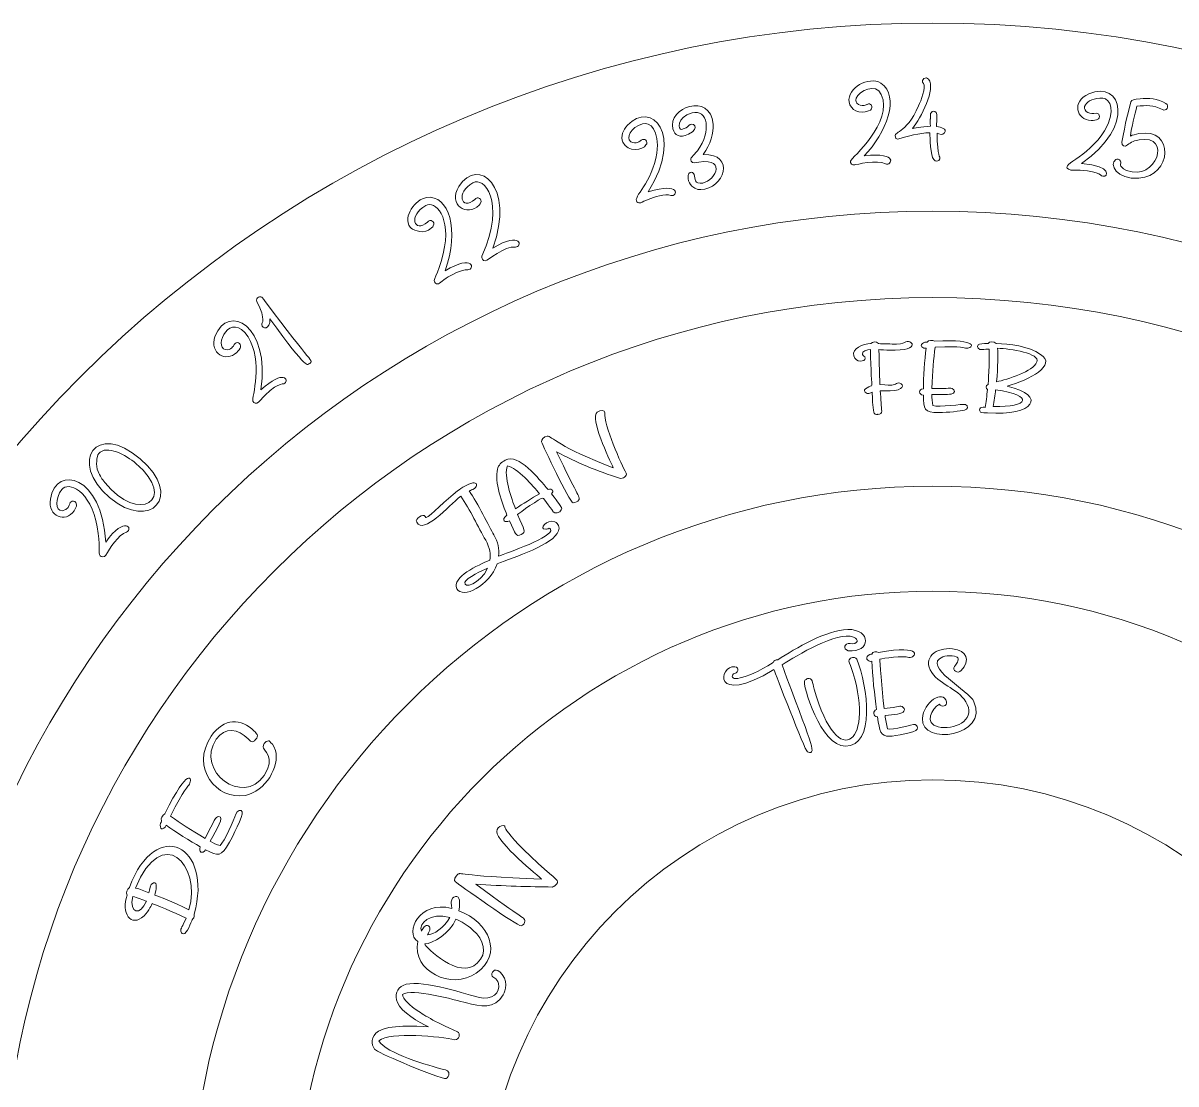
# Model space of a CAD drawing. Header units: inches. Extents: x 0.6 to 23.3, y -0.3 to 8.3.
# Drawn here: x 6.264 to 9.652, y 4.42 to 7.538 of the extents above; entities that cross this region are included whole.
import ezdxf

# ---------------------------------------------------------------- set-up
doc = ezdxf.new("R2010")
doc.units = ezdxf.units.IN
doc.header["$MEASUREMENT"] = 0
doc.layers.add('_U+0421_U+043B_U+043E_U+0439 1', color=7, linetype='Continuous')

msp = doc.modelspace()

# ---------------------------------------------------------------- linework, layer by layer
at = {"layer": '_U+0421_U+043B_U+043E_U+0439 1', "color": 1, "lineweight": 9, "true_color": 0xff0000}
for points in [[(8.9375, 0.4486), (6.9833, 0.4486), (5.3931, 2.0389), (5.3931, 3.9931), (5.3931, 5.9472), (6.9833, 7.5375), (8.9375, 7.5375), (10.8917, 7.5375), (12.4819, 5.9472), (12.4819, 3.9931), (12.4819, 2.0389), (10.8917, 0.4486), (8.9375, 0.4486)], [(8.9375, 6.9847), (7.2875, 6.9847), (5.9458, 5.6431), (5.9458, 3.9931), (5.9458, 2.3431), (7.2875, 1.0014), (8.9375, 1.0014), (10.5875, 1.0014), (11.9292, 2.3431), (11.9292, 3.9931), (11.9292, 5.6431), (10.5875, 6.9847), (8.9375, 6.9847)], [(8.9375, 1.2556), (7.4278, 1.2556), (6.2, 2.4833), (6.2, 3.9931), (6.2, 5.5028), (7.4278, 6.7306), (8.9375, 6.7306), (10.4472, 6.7306), (11.675, 5.5028), (11.675, 3.9931), (11.675, 2.4833), (10.4472, 1.2556), (8.9375, 1.2556)], [(8.9375, 6.1764), (7.7333, 6.1764), (6.7542, 5.1972), (6.7542, 3.9931), (6.7542, 2.7889), (7.7333, 1.8097), (8.9375, 1.8097), (10.1417, 1.8097), (11.1208, 2.7889), (11.1208, 3.9931), (11.1208, 5.1972), (10.1417, 6.1764), (8.9375, 6.1764)], [(8.9375, 2.1181), (7.9042, 2.1181), (7.0625, 2.9597), (7.0625, 3.9931), (7.0625, 5.0264), (7.9042, 5.8681), (8.9375, 5.8681), (9.9708, 5.8681), (10.8125, 5.0264), (10.8125, 3.9931), (10.8125, 2.9597), (9.9708, 2.1181), (8.9375, 2.1181)], [(8.9375, 5.3139), (8.2083, 5.3139), (7.6167, 4.7208), (7.6167, 3.9931), (7.6167, 3.2653), (8.2097, 2.6722), (8.9375, 2.6722), (9.6667, 2.6722), (10.2583, 3.2653), (10.2583, 3.9931), (10.2583, 4.7208), (9.6667, 5.3139), (8.9375, 5.3139)]]:
    msp.add_open_spline(points, degree=3, knots=[0, 0, 0, 0, 1, 1, 1, 2, 2, 2, 3, 3, 3, 4, 4, 4, 4], dxfattribs=at)
at = {"layer": '_U+0421_U+043B_U+043E_U+0439 1', "lineweight": 0}
for points, knots in [([(8.7486, 7.2792), (8.7528, 7.2806), (8.7542, 7.2819), (8.7542, 7.2819), (8.7653, 7.2903), (8.7542, 7.3056), (8.7444, 7.2986), (8.7444, 7.2986), (8.7431, 7.2986), (8.7417, 7.2972), (8.7264, 7.2903), (8.7056, 7.3014), (8.7125, 7.3167), (8.7208, 7.3389), (8.7708, 7.3625), (8.7861, 7.3278), (8.8236, 7.2458), (8.6972, 7.1403), (8.6958, 7.1319), (8.6944, 7.1264), (8.7, 7.1181), (8.7083, 7.1208), (8.7097, 7.1208), (8.775, 7.1375), (8.7986, 7.1236), (8.8153, 7.1167), (8.8403, 7.1597), (8.7361, 7.1472), (8.8, 7.2139), (8.8431, 7.3222), (8.7847, 7.3611), (8.75, 7.3819), (8.6847, 7.3472), (8.6917, 7.3056), (8.6944, 7.2819), (8.7236, 7.2681), (8.7486, 7.2792)], [0, 0, 0, 0, 1, 1, 1, 2, 2, 2, 3, 3, 3, 4, 4, 4, 5, 5, 5, 6, 6, 6, 7, 7, 7, 8, 8, 8, 9, 9, 9, 10, 10, 10, 11, 11, 11, 12, 12, 12, 12]), ([(8.8375, 7.1972), (8.8639, 7.2056), (8.8972, 7.2139), (8.9292, 7.2153), (8.9292, 7.2014), (8.9306, 7.1472), (8.9403, 7.1361), (8.9444, 7.1292), (8.9556, 7.1306), (8.9583, 7.1389), (8.9597, 7.1444), (8.9514, 7.1431), (8.95, 7.2139), (8.9569, 7.2125), (8.9667, 7.2056), (8.9722, 7.2153), (8.9792, 7.2264), (8.9625, 7.2319), (8.9486, 7.2333), (8.9486, 7.2556), (8.9514, 7.2681), (8.9472, 7.275), (8.9431, 7.2792), (8.9361, 7.2792), (8.9333, 7.275), (8.9292, 7.2708), (8.9306, 7.2653), (8.9306, 7.2625), (8.9306, 7.25), (8.9292, 7.2597), (8.9306, 7.2347), (8.9042, 7.2333), (8.8792, 7.2278), (8.8778, 7.2278), (8.9028, 7.2583), (8.9472, 7.3444), (8.925, 7.3722), (8.9181, 7.3819), (8.9014, 7.3722), (8.9097, 7.3597), (8.9181, 7.35), (8.9028, 7.3083), (8.8958, 7.2944), (8.8569, 7.2069), (8.8208, 7.2208), (8.8278, 7.2028), (8.8278, 7.1958), (8.8347, 7.1958), (8.8375, 7.1972)], [0, 0, 0, 0, 1, 1, 1, 2, 2, 2, 3, 3, 3, 4, 4, 4, 5, 5, 5, 6, 6, 6, 7, 7, 7, 8, 8, 8, 9, 9, 9, 10, 10, 10, 11, 11, 11, 12, 12, 12, 13, 13, 13, 14, 14, 14, 15, 15, 15, 16, 16, 16, 16]), ([(9.3431, 7.1056), (9.4278, 7.1069), (9.4264, 7.0889), (9.4375, 7.0875), (9.4514, 7.0847), (9.4681, 7.1167), (9.375, 7.125), (9.5347, 7.2361), (9.4931, 7.3708), (9.3958, 7.3292), (9.3444, 7.3069), (9.3597, 7.2528), (9.4028, 7.2514), (9.4097, 7.2514), (9.4194, 7.2528), (9.4208, 7.2542), (9.4319, 7.2583), (9.4292, 7.2764), (9.4111, 7.2722), (9.3944, 7.2681), (9.3764, 7.2833), (9.3861, 7.2972), (9.3931, 7.3083), (9.4111, 7.3181), (9.4375, 7.3167), (9.4583, 7.3153), (9.4778, 7.2792), (9.4417, 7.2208), (9.3944, 7.1403), (9.2986, 7.1181), (9.3431, 7.1056)], [0, 0, 0, 0, 1, 1, 1, 2, 2, 2, 3, 3, 3, 4, 4, 4, 5, 5, 5, 6, 6, 6, 7, 7, 7, 8, 8, 8, 9, 9, 9, 10, 10, 10, 10]), ([(8.2625, 7.1514), (8.2847, 7.1806), (8.2944, 7.2153), (8.2917, 7.2403), (8.2847, 7.3361), (8.1569, 7.2889), (8.1736, 7.2264), (8.1792, 7.2069), (8.1931, 7.1986), (8.2194, 7.2111), (8.2583, 7.2292), (8.2292, 7.25), (8.2208, 7.2361), (8.2153, 7.2306), (8.2125, 7.2292), (8.1986, 7.225), (8.1903, 7.2222), (8.1819, 7.2611), (8.2306, 7.2736), (8.275, 7.2861), (8.2889, 7.2194), (8.2458, 7.1625), (8.2333, 7.1458), (8.2222, 7.1417), (8.2278, 7.1319), (8.2319, 7.1236), (8.2375, 7.1278), (8.25, 7.1292), (8.3375, 7.1417), (8.2931, 7.0653), (8.2542, 7.0667), (8.2319, 7.0667), (8.2417, 7.0875), (8.2347, 7.0958), (8.2306, 7.1), (8.225, 7.1), (8.2208, 7.0958), (8.2167, 7.0917), (8.2167, 7.0694), (8.2292, 7.0583), (8.2403, 7.0472), (8.2569, 7.0472), (8.2556, 7.0486), (8.3236, 7.0486), (8.3597, 7.1542), (8.2625, 7.1514)], [0, 0, 0, 0, 1, 1, 1, 2, 2, 2, 3, 3, 3, 4, 4, 4, 5, 5, 5, 6, 6, 6, 7, 7, 7, 8, 8, 8, 9, 9, 9, 10, 10, 10, 11, 11, 11, 12, 12, 12, 13, 13, 13, 14, 14, 14, 15, 15, 15, 15]), ([(8.0944, 7.1792), (8.1042, 7.1889), (8.0889, 7.2014), (8.0806, 7.1931), (8.0764, 7.1903), (8.0667, 7.1806), (8.05, 7.1889), (8.0347, 7.2), (8.0486, 7.2306), (8.0847, 7.2417), (8.1056, 7.2486), (8.1361, 7.2222), (8.1264, 7.1556), (8.1139, 7.0681), (8.0542, 7.0264), (8.0681, 7.0125), (8.075, 7.0042), (8.0806, 7.0111), (8.1014, 7.0194), (8.1194, 7.0264), (8.15, 7.0375), (8.1681, 7.0306), (8.1861, 7.0264), (8.2, 7.0722), (8.1014, 7.0417), (8.2069, 7.2125), (8.1097, 7.3111), (8.0403, 7.2375), (8.0278, 7.2236), (8.0194, 7.2042), (8.0264, 7.1875), (8.0403, 7.1569), (8.0875, 7.1639), (8.0944, 7.1792)], [0, 0, 0, 0, 1, 1, 1, 2, 2, 2, 3, 3, 3, 4, 4, 4, 5, 5, 5, 6, 6, 6, 7, 7, 7, 8, 8, 8, 9, 9, 9, 10, 10, 10, 11, 11, 11, 11]), ([(9.5431, 7.2125), (9.5333, 7.2111), (9.525, 7.2083), (9.5181, 7.2056), (9.5222, 7.2306), (9.5306, 7.2681), (9.5375, 7.2931), (9.5639, 7.2958), (9.5861, 7.2972), (9.6125, 7.2833), (9.6236, 7.2764), (9.6347, 7.2931), (9.6222, 7.3014), (9.5986, 7.3153), (9.5708, 7.3181), (9.5472, 7.3153), (9.5278, 7.3125), (9.5222, 7.3125), (9.5194, 7.3056), (9.5139, 7.2861), (9.5028, 7.2417), (9.4931, 7.1875), (9.4917, 7.1778), (9.5028, 7.1722), (9.5097, 7.1792), (9.5181, 7.1875), (9.5333, 7.1931), (9.5444, 7.1944), (9.6417, 7.2111), (9.5958, 7.0708), (9.5069, 7.1042), (9.4778, 7.1194), (9.4944, 7.1222), (9.4889, 7.1319), (9.4861, 7.1375), (9.4792, 7.1389), (9.475, 7.1361), (9.4556, 7.1236), (9.4764, 7.0764), (9.5431, 7.0819), (9.6403, 7.0861), (9.65, 7.2319), (9.5431, 7.2125)], [0, 0, 0, 0, 1, 1, 1, 2, 2, 2, 3, 3, 3, 4, 4, 4, 5, 5, 5, 6, 6, 6, 7, 7, 7, 8, 8, 8, 9, 9, 9, 10, 10, 10, 11, 11, 11, 12, 12, 12, 13, 13, 13, 14, 14, 14, 14]), ([(7.6042, 7.0028), (7.6069, 7.0069), (7.6083, 7.0069), (7.6083, 7.0083), (7.6153, 7.0208), (7.5986, 7.0292), (7.5917, 7.0194), (7.5514, 6.9847), (7.5347, 7.0403), (7.5861, 7.0681), (7.6167, 7.0875), (7.6847, 7.0167), (7.6125, 6.8528), (7.6097, 6.8458), (7.6153, 6.8389), (7.6222, 6.8389), (7.6292, 6.8389), (7.6792, 6.8833), (7.7111, 6.8792), (7.7306, 6.8792), (7.7319, 6.9278), (7.6444, 6.8764), (7.7111, 7.0583), (7.6014, 7.1472), (7.5444, 7.0569), (7.5111, 7.0028), (7.5694, 6.9667), (7.6042, 7.0028)], [0, 0, 0, 0, 1, 1, 1, 2, 2, 2, 3, 3, 3, 4, 4, 4, 5, 5, 5, 6, 6, 6, 7, 7, 7, 8, 8, 8, 9, 9, 9, 9]), ([(7.4556, 6.9292), (7.4597, 6.9319), (7.4694, 6.9389), (7.4694, 6.9417), (7.4764, 6.9542), (7.4597, 6.9625), (7.4528, 6.9528), (7.4125, 6.9181), (7.3958, 6.9722), (7.4472, 7.0014), (7.4736, 7.0167), (7.525, 6.9694), (7.4986, 6.8597), (7.4833, 6.7931), (7.4639, 6.7819), (7.4764, 6.7736), (7.4847, 6.7667), (7.4889, 6.775), (7.5069, 6.7875), (7.5236, 6.7972), (7.5514, 6.8139), (7.5708, 6.8125), (7.5917, 6.8125), (7.5903, 6.8611), (7.5042, 6.8097), (7.5486, 6.9292), (7.5139, 7.0347), (7.45, 7.025), (7.4167, 7.0194), (7.3792, 6.9694), (7.4014, 6.9375), (7.4056, 6.9319), (7.4347, 6.9167), (7.4556, 6.9292)], [0, 0, 0, 0, 1, 1, 1, 2, 2, 2, 3, 3, 3, 4, 4, 4, 5, 5, 5, 6, 6, 6, 7, 7, 7, 8, 8, 8, 9, 9, 9, 10, 10, 10, 11, 11, 11, 11]), ([(6.8917, 6.5694), (6.8958, 6.5736), (6.9028, 6.5819), (6.9028, 6.5847), (6.9069, 6.5986), (6.8889, 6.6028), (6.8847, 6.5931), (6.8819, 6.5889), (6.8764, 6.575), (6.8583, 6.5778), (6.8222, 6.5847), (6.8736, 6.6958), (6.925, 6.6153), (6.9708, 6.5444), (6.9361, 6.4347), (6.9389, 6.4264), (6.9417, 6.4208), (6.95, 6.4181), (6.9556, 6.4236), (7.0125, 6.4861), (7.025, 6.4736), (7.0333, 6.4792), (7.0444, 6.4875), (7.0333, 6.5222), (6.9625, 6.4597), (6.9917, 6.6486), (6.8667, 6.7167), (6.8278, 6.6167), (6.8111, 6.5653), (6.8611, 6.5403), (6.8917, 6.5694)], [0, 0, 0, 0, 1, 1, 1, 2, 2, 2, 3, 3, 3, 4, 4, 4, 5, 5, 5, 6, 6, 6, 7, 7, 7, 8, 8, 8, 9, 9, 9, 10, 10, 10, 10]), ([(6.9653, 6.6514), (6.9653, 6.6375), (6.9917, 6.6347), (6.9889, 6.6681), (7.1056, 6.5097), (7.0972, 6.5347), (7.1069, 6.5375), (7.1167, 6.5486), (7.1181, 6.5278), (6.9736, 6.7222), (6.9708, 6.7264), (6.9681, 6.7292), (6.9681, 6.7292), (6.9625, 6.7389), (6.9458, 6.7306), (6.9514, 6.7194), (6.9792, 6.6625), (6.9653, 6.6583), (6.9653, 6.6514)], [0, 0, 0, 0, 1, 1, 1, 2, 2, 2, 3, 3, 3, 4, 4, 4, 5, 5, 5, 6, 6, 6, 6]), ([(8.7389, 6.4528), (8.7458, 6.4458), (8.7542, 6.45), (8.7597, 6.4528), (8.7597, 6.4389), (8.7611, 6.4083), (8.7639, 6.3944), (8.7653, 6.3889), (8.7708, 6.3861), (8.7764, 6.3875), (8.7764, 6.3875), (8.7764, 6.3889), (8.7764, 6.3889), (8.7764, 6.3889), (8.7764, 6.3875), (8.7764, 6.3875), (8.7819, 6.3875), (8.7889, 6.3917), (8.7875, 6.3972), (8.7861, 6.4083), (8.7847, 6.4319), (8.7833, 6.4569), (8.7889, 6.4569), (8.7903, 6.4569), (8.7958, 6.4569), (8.8444, 6.4528), (8.8556, 6.4708), (8.8444, 6.4778), (8.8333, 6.4847), (8.8278, 6.4736), (8.8167, 6.4736), (8.8097, 6.4736), (8.8069, 6.4736), (8.7819, 6.475), (8.7806, 6.5014), (8.7792, 6.575), (8.7792, 6.5778), (8.7806, 6.5778), (8.8028, 6.5764), (8.8097, 6.5764), (8.9111, 6.5736), (8.8736, 6.6125), (8.8542, 6.5986), (8.8528, 6.5986), (8.8514, 6.5944), (8.8306, 6.5944), (8.8153, 6.5944), (8.7917, 6.5944), (8.7778, 6.5958), (8.7722, 6.6028), (8.7597, 6.6014), (8.7556, 6.5958), (8.7319, 6.5944), (8.6986, 6.5819), (8.7056, 6.5597), (8.7111, 6.5389), (8.7389, 6.5417), (8.7389, 6.5528), (8.7389, 6.5597), (8.7319, 6.5583), (8.7306, 6.5639), (8.7292, 6.5736), (8.7444, 6.5778), (8.7542, 6.5778), (8.7556, 6.5181), (8.7583, 6.4736), (8.7583, 6.4736), (8.7583, 6.4694), (8.7278, 6.4639), (8.7389, 6.4528)], [0, 0, 0, 0, 1, 1, 1, 2, 2, 2, 3, 3, 3, 4, 4, 4, 5, 5, 5, 6, 6, 6, 7, 7, 7, 8, 8, 8, 9, 9, 9, 10, 10, 10, 11, 11, 11, 12, 12, 12, 13, 13, 13, 14, 14, 14, 15, 15, 15, 16, 16, 16, 17, 17, 17, 18, 18, 18, 19, 19, 19, 20, 20, 20, 21, 21, 21, 22, 22, 22, 23, 23, 23, 23]), ([(8.9208, 6.6), (8.9167, 6.6), (8.9111, 6.6), (8.9069, 6.5958), (8.8986, 6.5889), (8.9083, 6.5806), (8.9181, 6.5819), (8.9139, 6.5486), (8.9097, 6.4958), (8.9097, 6.4625), (8.8944, 6.4611), (8.8944, 6.4458), (8.9097, 6.4444), (8.9111, 6.4028), (8.9111, 6.3931), (8.9556, 6.3931), (8.9819, 6.3931), (9.0194, 6.3972), (9.0306, 6.4), (9.0403, 6.4014), (9.0431, 6.4125), (9.0333, 6.4167), (9.0264, 6.4194), (8.9556, 6.4069), (8.9375, 6.4139), (8.9361, 6.4236), (8.9347, 6.4361), (8.9347, 6.4458), (8.9528, 6.4458), (8.9806, 6.4458), (8.9917, 6.4472), (9.0028, 6.4486), (9.0042, 6.4597), (8.9944, 6.4639), (8.9889, 6.4667), (8.9875, 6.4639), (8.9764, 6.4639), (8.9625, 6.4639), (8.9486, 6.4639), (8.9347, 6.4639), (8.9361, 6.5153), (8.9403, 6.5514), (8.9444, 6.5847), (9.0306, 6.5889), (9.025, 6.5819), (9.0375, 6.5819), (9.0542, 6.5819), (9.0792, 6.6097), (8.9431, 6.6028), (8.9361, 6.6056), (8.925, 6.6069), (8.9208, 6.6)], [0, 0, 0, 0, 1, 1, 1, 2, 2, 2, 3, 3, 3, 4, 4, 4, 5, 5, 5, 6, 6, 6, 7, 7, 7, 8, 8, 8, 9, 9, 9, 10, 10, 10, 11, 11, 11, 12, 12, 12, 13, 13, 13, 14, 14, 14, 15, 15, 15, 16, 16, 16, 17, 17, 17, 17]), ([(9.1556, 6.4708), (9.2764, 6.4417), (9.2333, 6.3833), (9.0986, 6.3917), (9.0986, 6.3917), (9.0986, 6.3917), (9.0986, 6.3917), (9.0931, 6.3917), (9.0819, 6.3917), (9.0778, 6.3944), (9.0736, 6.3986), (9.0736, 6.4042), (9.0778, 6.4069), (9.0819, 6.4097), (9.0903, 6.4083), (9.0917, 6.4083), (9.0944, 6.4208), (9.0958, 6.4431), (9.0986, 6.4611), (9.0931, 6.4639), (9.0917, 6.4722), (9.1, 6.475), (9.1, 6.4764), (9.1056, 6.5417), (9.1028, 6.5792), (9.0861, 6.5792), (9.0847, 6.5778), (9.0833, 6.5778), (9.0722, 6.5764), (9.0653, 6.5861), (9.0708, 6.5917), (9.075, 6.5958), (9.0847, 6.5958), (9.1, 6.5958), (9.1028, 6.6028), (9.1181, 6.6028), (9.1236, 6.5958), (9.1625, 6.5958), (9.2194, 6.5875), (9.2542, 6.5639), (9.3042, 6.5319), (9.2208, 6.4889), (9.1556, 6.4708)], [0, 0, 0, 0, 1, 1, 1, 2, 2, 2, 3, 3, 3, 4, 4, 4, 5, 5, 5, 6, 6, 6, 7, 7, 7, 8, 8, 8, 9, 9, 9, 10, 10, 10, 11, 11, 11, 12, 12, 12, 13, 13, 13, 14, 14, 14, 14]), ([(9.1278, 6.5819), (9.1292, 6.5639), (9.1292, 6.5292), (9.125, 6.4833), (9.1556, 6.4903), (9.2333, 6.5139), (9.2431, 6.5417), (9.2542, 6.5667), (9.1653, 6.5806), (9.1278, 6.5819)], [0, 0, 0, 0, 1, 1, 1, 2, 2, 2, 3, 3, 3, 3]), ([(9.1222, 6.4597), (9.1208, 6.4458), (9.1181, 6.425), (9.1153, 6.4111), (9.2208, 6.4083), (9.2375, 6.4431), (9.1222, 6.4597)], [0, 0, 0, 0, 1, 1, 1, 2, 2, 2, 2]), ([(7.8806, 6.1278), (7.8861, 6.1278), (7.8944, 6.1319), (7.8972, 6.1361), (7.9028, 6.1458), (7.8903, 6.1528), (7.8319, 6.2778), (7.8903, 6.2458), (7.9528, 6.2208), (8.0167, 6.2), (8.0264, 6.1972), (8.0403, 6.2069), (8.0361, 6.2153), (8.0236, 6.2361), (7.9694, 6.3611), (7.9736, 6.3917), (7.975, 6.4), (7.9611, 6.4014), (7.9514, 6.3944), (7.9292, 6.3764), (7.9861, 6.2569), (7.9986, 6.2306), (7.8389, 6.2903), (7.8167, 6.325), (7.8042, 6.3236), (7.7944, 6.3222), (7.7861, 6.3125), (7.7875, 6.3069), (7.7917, 6.2958), (7.8694, 6.1292), (7.8806, 6.1278)], [0, 0, 0, 0, 1, 1, 1, 2, 2, 2, 3, 3, 3, 4, 4, 4, 5, 5, 5, 6, 6, 6, 7, 7, 7, 8, 8, 8, 9, 9, 9, 10, 10, 10, 10]), ([(6.6083, 6.2569), (6.7361, 6.1486), (6.6389, 6.0417), (6.5181, 6.1431), (6.3958, 6.2486), (6.4792, 6.3681), (6.6083, 6.2569)], [0, 0, 0, 0, 1, 1, 1, 2, 2, 2, 2]), ([(6.5042, 6.1875), (6.6028, 6.0639), (6.7208, 6.1361), (6.5958, 6.2431), (6.5667, 6.2681), (6.5097, 6.3), (6.4861, 6.2722), (6.4806, 6.2653), (6.4764, 6.2375), (6.4847, 6.2194), (6.4903, 6.2069), (6.4958, 6.1972), (6.5042, 6.1875)], [0, 0, 0, 0, 1, 1, 1, 2, 2, 2, 3, 3, 3, 4, 4, 4, 4]), ([(7.8069, 6.1667), (7.8194, 6.1708), (7.825, 6.1611), (7.8167, 6.1542), (7.8403, 6.125), (7.8403, 6.1208), (7.8458, 6.1153), (7.8472, 6.1139), (7.8472, 6.1097), (7.8458, 6.1069), (7.8417, 6.0986), (7.8264, 6.0944), (7.8222, 6.1014), (7.8222, 6.1014), (7.7931, 6.1417), (7.7917, 6.1417), (7.7861, 6.1431), (7.7208, 6.0972), (7.7167, 6.0931), (7.7375, 6.0458), (7.7431, 6.0431), (7.7278, 6.0347), (7.7125, 6.0264), (7.7111, 6.0361), (7.6931, 6.075), (7.6806, 6.0681), (7.6667, 6.0764), (7.6861, 6.0917), (7.6722, 6.1222), (7.6486, 6.1917), (7.6583, 6.2264), (7.6611, 6.2389), (7.6694, 6.2472), (7.6806, 6.2528), (7.7208, 6.275), (7.7792, 6.1986), (7.8069, 6.1667)], [0, 0, 0, 0, 1, 1, 1, 2, 2, 2, 3, 3, 3, 4, 4, 4, 5, 5, 5, 6, 6, 6, 7, 7, 7, 8, 8, 8, 9, 9, 9, 10, 10, 10, 11, 11, 11, 12, 12, 12, 12]), ([(6.4139, 6.1042), (6.4167, 6.1083), (6.4222, 6.1194), (6.4208, 6.1208), (6.4222, 6.1347), (6.4028, 6.1361), (6.4014, 6.125), (6.4, 6.1208), (6.3972, 6.1069), (6.3792, 6.1042), (6.3569, 6.1042), (6.3583, 6.1417), (6.3778, 6.1667), (6.3958, 6.1917), (6.4625, 6.1653), (6.4819, 6.0569), (6.4917, 6.0014), (6.4847, 5.9806), (6.4903, 5.9722), (6.4931, 5.9681), (6.5028, 5.9667), (6.5069, 5.9736), (6.5194, 5.9931), (6.5431, 6.0347), (6.5681, 6.0417), (6.5875, 6.05), (6.5653, 6.0931), (6.5069, 6.0125), (6.4972, 6.2083), (6.3611, 6.2417), (6.3444, 6.1389), (6.3361, 6.0861), (6.3889, 6.0681), (6.4139, 6.1042)], [0, 0, 0, 0, 1, 1, 1, 2, 2, 2, 3, 3, 3, 4, 4, 4, 5, 5, 5, 6, 6, 6, 7, 7, 7, 8, 8, 8, 9, 9, 9, 10, 10, 10, 11, 11, 11, 11]), ([(7.6875, 6.2361), (7.675, 6.2083), (7.7, 6.1389), (7.7111, 6.1097), (7.7333, 6.125), (7.7583, 6.1417), (7.7819, 6.1542), (7.7639, 6.1764), (7.7153, 6.2319), (7.6875, 6.2361)], [0, 0, 0, 0, 1, 1, 1, 2, 2, 2, 3, 3, 3, 3]), ([(7.8375, 6.0458), (7.825, 6.0042), (7.7056, 5.9681), (7.6569, 5.9486), (7.6347, 5.8833), (7.5556, 5.8444), (7.5389, 5.875), (7.5222, 5.9097), (7.6014, 5.9444), (7.6361, 5.9597), (7.6389, 5.975), (7.6361, 5.9958), (7.6236, 6.0181), (7.6014, 6.0556), (7.5778, 6.1083), (7.55, 6.1472), (7.5139, 6.1181), (7.4403, 6.0333), (7.4208, 6.0708), (7.4139, 6.0792), (7.4403, 6.0986), (7.4458, 6.0875), (7.4472, 6.0847), (7.4486, 6.0847), (7.4486, 6.0847), (7.4597, 6.0875), (7.5083, 6.1389), (7.5403, 6.1625), (7.5528, 6.1722), (7.5708, 6.1833), (7.5861, 6.1861), (7.5972, 6.1889), (7.6014, 6.1778), (7.5903, 6.1694), (7.5833, 6.1653), (7.5806, 6.1653), (7.575, 6.1625), (7.6, 6.1278), (7.6333, 6.0583), (7.6472, 6.0333), (7.6597, 6.0125), (7.6639, 5.9917), (7.6611, 5.9708), (7.6847, 5.9806), (7.8264, 6.0278), (7.8139, 6.05), (7.8125, 6.0514), (7.8111, 6.0528), (7.8097, 6.0528), (7.8069, 6.0514), (7.8028, 6.05), (7.8, 6.05), (7.7778, 6.05), (7.8028, 6.0806), (7.8264, 6.0722), (7.8375, 6.0667), (7.8417, 6.0556), (7.8375, 6.0458)], [0, 0, 0, 0, 1, 1, 1, 2, 2, 2, 3, 3, 3, 4, 4, 4, 5, 5, 5, 6, 6, 6, 7, 7, 7, 8, 8, 8, 9, 9, 9, 10, 10, 10, 11, 11, 11, 12, 12, 12, 13, 13, 13, 14, 14, 14, 15, 15, 15, 16, 16, 16, 17, 17, 17, 18, 18, 18, 19, 19, 19, 19]), ([(7.6292, 5.9361), (7.6167, 5.9306), (7.5653, 5.9069), (7.5625, 5.8944), (7.5569, 5.875), (7.6069, 5.8875), (7.6292, 5.9361)], [0, 0, 0, 0, 1, 1, 1, 2, 2, 2, 2]), ([(8.4708, 5.6375), (8.4736, 5.6306), (8.5611, 5.4), (8.5694, 5.3958), (8.6014, 5.3833), (8.575, 5.4319), (8.4944, 5.6514), (8.5375, 5.6792), (8.6569, 5.7514), (8.7042, 5.7333), (8.7222, 5.7264), (8.7181, 5.7111), (8.6944, 5.7139), (8.6778, 5.7167), (8.6722, 5.6972), (8.6889, 5.6931), (8.7556, 5.6861), (8.7583, 5.7569), (8.6875, 5.7556), (8.625, 5.7542), (8.5347, 5.7), (8.4819, 5.6667), (8.4764, 5.6667), (8.4694, 5.6639), (8.4681, 5.6583), (8.3819, 5.6042), (8.3347, 5.6028), (8.3514, 5.625), (8.3653, 5.625), (8.3708, 5.6444), (8.3556, 5.6458), (8.3097, 5.6514), (8.2861, 5.5278), (8.4708, 5.6375)], [0, 0, 0, 0, 1, 1, 1, 2, 2, 2, 3, 3, 3, 4, 4, 4, 5, 5, 5, 6, 6, 6, 7, 7, 7, 8, 8, 8, 9, 9, 9, 10, 10, 10, 11, 11, 11, 11]), ([(8.775, 5.4986), (8.7819, 5.4556), (8.7833, 5.4417), (8.8111, 5.4417), (8.825, 5.4417), (8.8875, 5.4528), (8.8917, 5.4625), (8.8944, 5.4681), (8.8917, 5.4736), (8.8861, 5.4764), (8.8792, 5.4792), (8.8181, 5.4569), (8.8042, 5.4639), (8.8014, 5.4764), (8.7986, 5.4903), (8.7972, 5.5028), (8.8236, 5.5056), (8.8486, 5.5069), (8.8528, 5.5153), (8.8556, 5.5208), (8.8528, 5.5264), (8.8472, 5.5292), (8.8417, 5.5319), (8.8403, 5.5292), (8.8306, 5.5278), (8.8181, 5.5264), (8.8056, 5.525), (8.7944, 5.5236), (8.7875, 5.5792), (8.7819, 5.6667), (8.7819, 5.6681), (8.7903, 5.6708), (8.8514, 5.6792), (8.8667, 5.6736), (8.8875, 5.6694), (8.9153, 5.7139), (8.7778, 5.6875), (8.7722, 5.6917), (8.7611, 5.6903), (8.7583, 5.6833), (8.7569, 5.6833), (8.7542, 5.6819), (8.7528, 5.6819), (8.7347, 5.6764), (8.7458, 5.6583), (8.7583, 5.6625), (8.7597, 5.6236), (8.7667, 5.5583), (8.7722, 5.5208), (8.7611, 5.5167), (8.7611, 5.5), (8.775, 5.4986)], [0, 0, 0, 0, 1, 1, 1, 2, 2, 2, 3, 3, 3, 4, 4, 4, 5, 5, 5, 6, 6, 6, 7, 7, 7, 8, 8, 8, 9, 9, 9, 10, 10, 10, 11, 11, 11, 12, 12, 12, 13, 13, 13, 14, 14, 14, 15, 15, 15, 16, 16, 16, 17, 17, 17, 17]), ([(8.9667, 5.675), (8.975, 5.6778), (8.9833, 5.6792), (8.9944, 5.6778), (9.0139, 5.675), (9.0153, 5.6708), (9.0097, 5.6597), (9.0083, 5.6556), (9.0056, 5.6528), (9.0014, 5.6472), (8.9917, 5.6361), (9.0125, 5.6236), (9.0208, 5.6347), (9.0486, 5.6653), (9.0389, 5.6931), (8.9958, 5.6986), (8.9472, 5.7042), (8.9056, 5.6722), (8.9347, 5.6292), (8.9611, 5.5903), (9.0181, 5.5806), (9.0389, 5.5347), (9.0611, 5.4889), (9, 5.4583), (8.9528, 5.4694), (8.9125, 5.4792), (8.9333, 5.5236), (8.9569, 5.5361), (8.9625, 5.525), (8.9806, 5.5306), (8.9778, 5.5431), (8.9681, 5.5806), (8.9097, 5.5417), (8.9069, 5.4944), (8.9028, 5.4111), (9.1042, 5.4431), (9.0583, 5.5431), (9.0472, 5.575), (8.9014, 5.6486), (8.9667, 5.675)], [0, 0, 0, 0, 1, 1, 1, 2, 2, 2, 3, 3, 3, 4, 4, 4, 5, 5, 5, 6, 6, 6, 7, 7, 7, 8, 8, 8, 9, 9, 9, 10, 10, 10, 11, 11, 11, 12, 12, 12, 13, 13, 13, 13]), ([(8.5889, 5.5806), (8.5833, 5.6), (8.5847, 5.6139), (8.5694, 5.6111), (8.5667, 5.6097), (8.5639, 5.6083), (8.5611, 5.6069), (8.5528, 5.5944), (8.6083, 5.4125), (8.6806, 5.4125), (8.7694, 5.4125), (8.7472, 5.5875), (8.7139, 5.6681), (8.7125, 5.6722), (8.7028, 5.6764), (8.6958, 5.6708), (8.6875, 5.6653), (8.6917, 5.6597), (8.6958, 5.65), (8.7736, 5.4264), (8.6597, 5.3264), (8.5889, 5.5806)], [0, 0, 0, 0, 1, 1, 1, 2, 2, 2, 3, 3, 3, 4, 4, 4, 5, 5, 5, 6, 6, 6, 7, 7, 7, 7]), ([(6.9167, 5.2681), (6.9764, 5.2792), (7.0194, 5.3542), (7.0056, 5.4), (7, 5.4194), (6.9931, 5.4208), (6.9889, 5.4264), (6.9861, 5.4319), (6.9708, 5.425), (6.9694, 5.4111), (6.9681, 5.4014), (7.0083, 5.3806), (6.9722, 5.3264), (6.9125, 5.2361), (6.7681, 5.3375), (6.8319, 5.4333), (6.8569, 5.4708), (6.8972, 5.4625), (6.925, 5.4347), (6.9319, 5.4278), (6.9375, 5.4194), (6.9472, 5.4319), (6.9583, 5.4444), (6.95, 5.45), (6.9431, 5.4569), (6.9056, 5.4944), (6.8542, 5.4972), (6.8167, 5.4417), (6.7542, 5.3486), (6.8333, 5.2528), (6.9167, 5.2681)], [0, 0, 0, 0, 1, 1, 1, 2, 2, 2, 3, 3, 3, 4, 4, 4, 5, 5, 5, 6, 6, 6, 7, 7, 7, 8, 8, 8, 9, 9, 9, 10, 10, 10, 10]), ([(6.6681, 5.1861), (6.6653, 5.1792), (6.6681, 5.1708), (6.6708, 5.1694), (6.675, 5.1681), (6.6806, 5.1722), (6.6847, 5.1806), (6.7111, 5.1611), (6.7556, 5.1333), (6.7847, 5.1167), (6.7778, 5.1014), (6.7917, 5.0944), (6.8, 5.1083), (6.8375, 5.0889), (6.8458, 5.0861), (6.8708, 5.1306), (6.8778, 5.1431), (6.9111, 5.2097), (6.9083, 5.2194), (6.9056, 5.2278), (6.8931, 5.2236), (6.8889, 5.2125), (6.8833, 5.1972), (6.8556, 5.1319), (6.8431, 5.1208), (6.8333, 5.1236), (6.8222, 5.1278), (6.8139, 5.1333), (6.8333, 5.1708), (6.8569, 5.2056), (6.8389, 5.2056), (6.8278, 5.2056), (6.8278, 5.1958), (6.7986, 5.1417), (6.7556, 5.1667), (6.7278, 5.1861), (6.6972, 5.2069), (6.7375, 5.2889), (6.7486, 5.2931), (6.7528, 5.3014), (6.7625, 5.3167), (6.7514, 5.3583), (6.6806, 5.2139), (6.6736, 5.2097), (6.6681, 5.2), (6.6708, 5.1931), (6.6708, 5.1889), (6.6694, 5.1875), (6.6681, 5.1861)], [0, 0, 0, 0, 1, 1, 1, 2, 2, 2, 3, 3, 3, 4, 4, 4, 5, 5, 5, 6, 6, 6, 7, 7, 7, 8, 8, 8, 9, 9, 9, 10, 10, 10, 11, 11, 11, 12, 12, 12, 13, 13, 13, 14, 14, 14, 15, 15, 15, 16, 16, 16, 16]), ([(6.7431, 4.9069), (6.7083, 4.925), (6.6486, 4.9486), (6.6431, 4.95), (6.6417, 4.9486), (6.6347, 4.9292), (6.6194, 4.9139), (6.5806, 4.8778), (6.5514, 4.9236), (6.5694, 4.975), (6.5653, 4.9806), (6.5694, 4.9931), (6.5764, 4.9972), (6.6542, 5.2083), (6.8236, 5.1194), (6.7667, 4.9194), (6.7694, 4.9111), (6.7625, 4.9042), (6.7611, 4.9028), (6.7583, 4.8958), (6.7458, 4.8611), (6.7347, 4.8611), (6.7306, 4.8611), (6.7278, 4.8653), (6.7278, 4.8694), (6.7264, 4.8778), (6.7319, 4.8806), (6.7431, 4.9069)], [0, 0, 0, 0, 1, 1, 1, 2, 2, 2, 3, 3, 3, 4, 4, 4, 5, 5, 5, 6, 6, 6, 7, 7, 7, 8, 8, 8, 9, 9, 9, 9]), ([(6.7514, 4.9319), (6.7889, 5.0653), (6.6722, 5.1861), (6.5944, 4.9958), (6.6069, 4.9931), (6.6208, 4.9875), (6.6333, 4.9819), (6.6361, 4.9917), (6.6361, 5.0069), (6.6472, 5.0111), (6.6611, 5.0153), (6.6542, 4.9889), (6.6514, 4.975), (6.6639, 4.9708), (6.7014, 4.9569), (6.7514, 4.9319)], [0, 0, 0, 0, 1, 1, 1, 2, 2, 2, 3, 3, 3, 4, 4, 4, 5, 5, 5, 5]), ([(7.8319, 5.0069), (7.8403, 5.0194), (7.8333, 5.0167), (7.7778, 5.0681), (7.6444, 5.1903), (7.6917, 5.1778), (7.675, 5.1792), (7.6681, 5.1806), (7.6611, 5.175), (7.6569, 5.1681), (7.6431, 5.1417), (7.7611, 5.0458), (7.7875, 5.0222), (7.5278, 5.0319), (7.5542, 5.0431), (7.5417, 5.0361), (7.5333, 5.0306), (7.5292, 5.0181), (7.5347, 5.0139), (7.5389, 5.0097), (7.7194, 4.8819), (7.7278, 4.8847), (7.7333, 4.8861), (7.7389, 4.8931), (7.7389, 4.8986), (7.7389, 4.9083), (7.7389, 4.9014), (7.5944, 5.0069), (7.6736, 5.0014), (7.7556, 5), (7.8194, 4.9986), (7.8208, 5), (7.8264, 5), (7.8319, 5.0069)], [0, 0, 0, 0, 1, 1, 1, 2, 2, 2, 3, 3, 3, 4, 4, 4, 5, 5, 5, 6, 6, 6, 7, 7, 7, 8, 8, 8, 9, 9, 9, 10, 10, 10, 11, 11, 11, 11]), ([(6.6264, 4.9569), (6.6181, 4.9597), (6.5986, 4.9681), (6.5861, 4.9708), (6.575, 4.9208), (6.6083, 4.9139), (6.6264, 4.9569)], [0, 0, 0, 0, 1, 1, 1, 2, 2, 2, 2]), ([(7.4236, 4.8389), (7.3847, 4.8653), (7.4278, 4.9597), (7.5236, 4.9361), (7.5236, 4.9514), (7.5194, 4.9514), (7.5236, 4.9611), (7.5264, 4.9681), (7.5333, 4.9722), (7.5389, 4.9708), (7.55, 4.9694), (7.5472, 4.9403), (7.5444, 4.9292), (7.6347, 4.8958), (7.675, 4.8), (7.5958, 4.7458), (7.5236, 4.6944), (7.4056, 4.7514), (7.4236, 4.8389)], [0, 0, 0, 0, 1, 1, 1, 2, 2, 2, 3, 3, 3, 4, 4, 4, 5, 5, 5, 6, 6, 6, 6]), ([(7.4347, 4.8694), (7.4389, 4.8778), (7.4458, 4.8889), (7.4556, 4.8847), (7.4653, 4.8792), (7.4556, 4.8639), (7.4528, 4.8583), (7.4694, 4.8583), (7.5028, 4.8792), (7.5181, 4.9097), (7.4597, 4.925), (7.425, 4.8917), (7.4347, 4.8694)], [0, 0, 0, 0, 1, 1, 1, 2, 2, 2, 3, 3, 3, 4, 4, 4, 4]), ([(7.4444, 4.8319), (7.4444, 4.8236), (7.5472, 4.7236), (7.5986, 4.775), (7.6306, 4.8056), (7.6181, 4.8431), (7.5861, 4.8722), (7.5667, 4.8903), (7.5528, 4.8958), (7.5361, 4.9042), (7.5167, 4.8625), (7.4694, 4.8319), (7.4444, 4.8319)], [0, 0, 0, 0, 1, 1, 1, 2, 2, 2, 3, 3, 3, 4, 4, 4, 4]), ([(7.5028, 4.4361), (7.5083, 4.4347), (7.5139, 4.4403), (7.5153, 4.4458), (7.5181, 4.4597), (7.5069, 4.4611), (7.5, 4.4625), (7.4597, 4.4736), (7.3292, 4.5097), (7.3097, 4.5472), (7.3431, 4.5736), (7.4917, 4.5597), (7.5333, 4.55), (7.5444, 4.5486), (7.5514, 4.5681), (7.5403, 4.5736), (7.4694, 4.6042), (7.4403, 4.6236), (7.4181, 4.6389), (7.4083, 4.6458), (7.3764, 4.6708), (7.3792, 4.6833), (7.4042, 4.7028), (7.5347, 4.6667), (7.5667, 4.6583), (7.6069, 4.6472), (7.6514, 4.6389), (7.675, 4.6819), (7.675, 4.6833), (7.6931, 4.7139), (7.6722, 4.7417), (7.6542, 4.7653), (7.6403, 4.7514), (7.6417, 4.7403), (7.6431, 4.7306), (7.6569, 4.7333), (7.6611, 4.7153), (7.6667, 4.6889), (7.6444, 4.6639), (7.6014, 4.675), (7.55, 4.6889), (7.4236, 4.7306), (7.3806, 4.7097), (7.3639, 4.7014), (7.3542, 4.6806), (7.3639, 4.6597), (7.3764, 4.6306), (7.4264, 4.6014), (7.4556, 4.5875), (7.4194, 4.5903), (7.3389, 4.5944), (7.3083, 4.575), (7.2861, 4.5597), (7.2861, 4.5361), (7.2972, 4.5222), (7.3014, 4.5139), (7.4542, 4.4486), (7.5028, 4.4361)], [0, 0, 0, 0, 1, 1, 1, 2, 2, 2, 3, 3, 3, 4, 4, 4, 5, 5, 5, 6, 6, 6, 7, 7, 7, 8, 8, 8, 9, 9, 9, 10, 10, 10, 11, 11, 11, 12, 12, 12, 13, 13, 13, 14, 14, 14, 15, 15, 15, 16, 16, 16, 17, 17, 17, 18, 18, 18, 19, 19, 19, 19])]:
    msp.add_open_spline(points, degree=3, knots=knots, dxfattribs=at)

doc.saveas('drawing.dxf')
